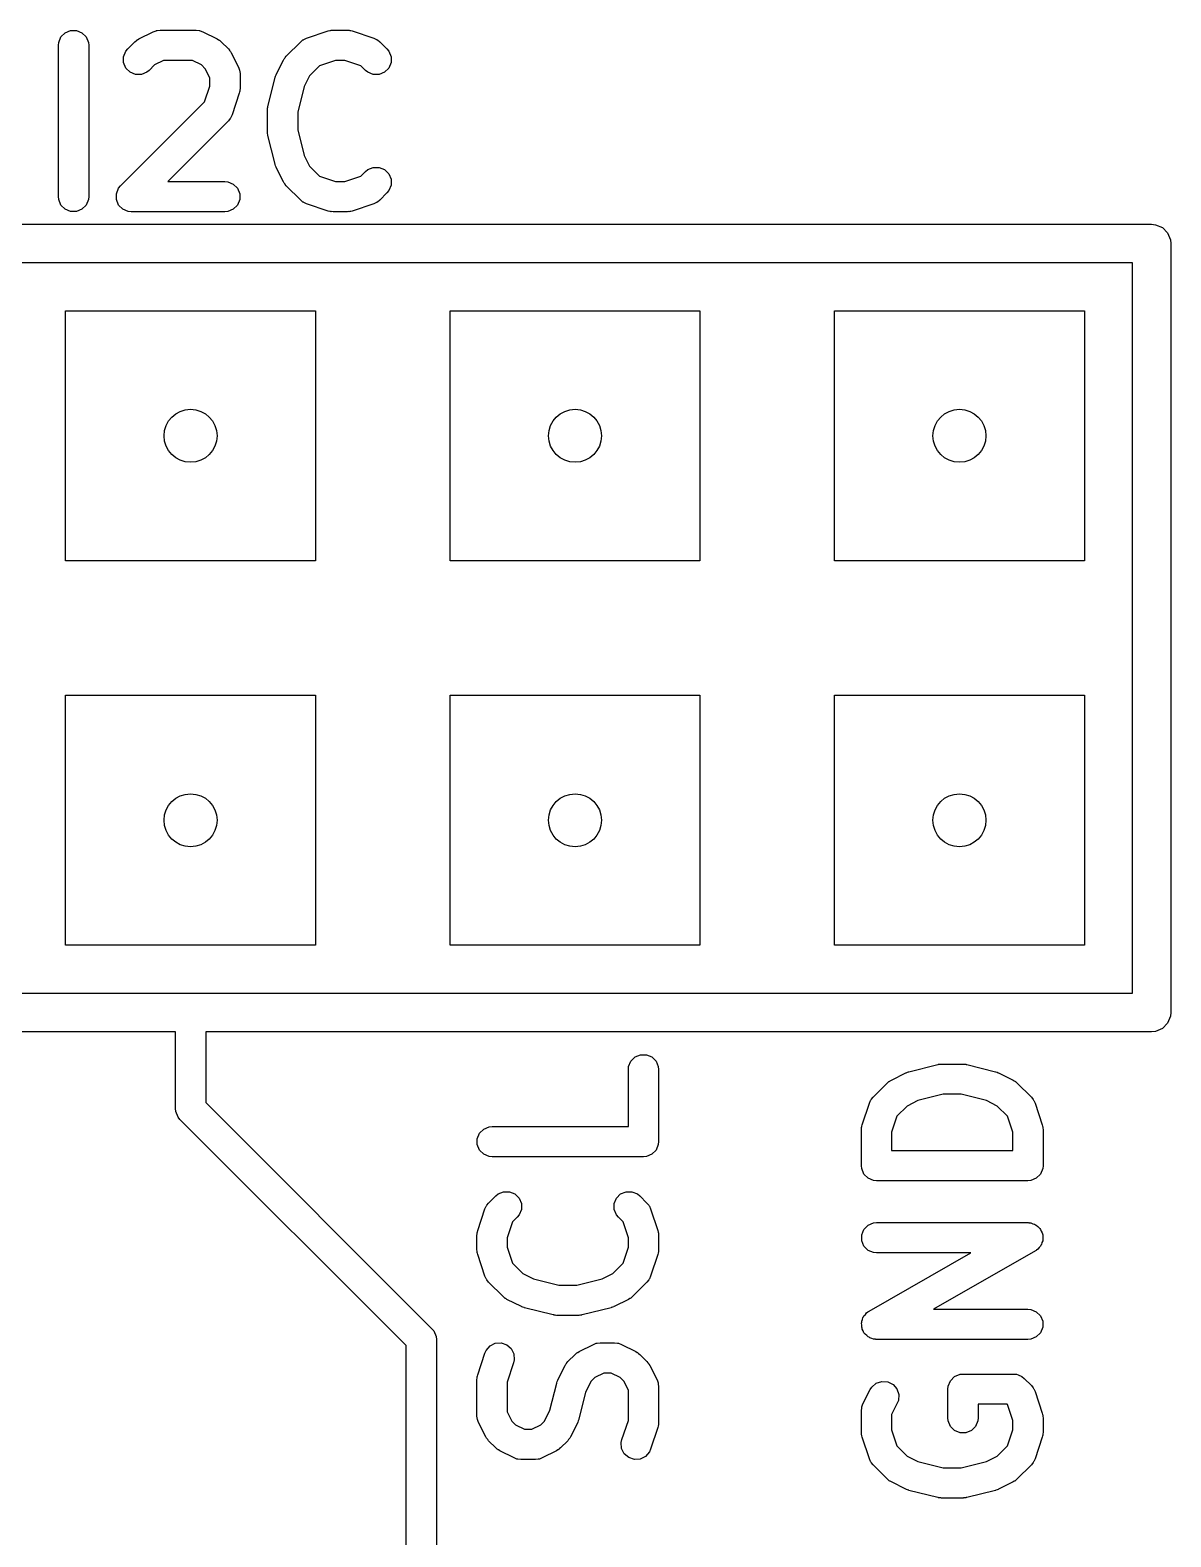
# Model space of a CAD drawing. Extents: x -4.27 to -3.21, y 5.41 to 6.94.
# Drawn here: x -3.8167 to -3.52, y 6.5436 to 6.9355 of the extents above; entities that cross this region are included whole.
import ezdxf

# ---------------------------------------------------------------- set-up
doc = ezdxf.new("R2010")
doc.units = 0
doc.header["$MEASUREMENT"] = 0
doc.layers.add('BLACK', color=7, linetype='CONTINUOUS')

msp = doc.modelspace()

# ---------------------------------------------------------------- linework, layer by layer
at = {"layer": 'BLACK', "linetype": 'CONTINUOUS'}
for p, q in [((-3.80938, 6.93157), (-3.80931, 6.93233)), ((-3.80931, 6.93233), (-3.80872, 6.93375)), ((-3.80872, 6.93375), (-3.80763, 6.93484)), ((-3.80763, 6.93484), (-3.80621, 6.93543)), ((-3.80621, 6.93543), (-3.80468, 6.93543)), ((-3.80468, 6.93543), (-3.80326, 6.93484)), ((-3.80326, 6.93484), (-3.80217, 6.93375)), ((-3.80217, 6.93375), (-3.80158, 6.93233)), ((-3.80158, 6.93233), (-3.80151, 6.93157)), ((-3.79136, 6.9306), (-3.78948, 6.93248)), ((-3.78948, 6.93248), (-3.78918, 6.93272)), ((-3.78918, 6.93272), (-3.78911, 6.9328)), ((-3.78911, 6.9328), (-3.78899, 6.93288)), ((-3.78899, 6.93288), (-3.78889, 6.93296)), ((-3.78889, 6.93296), (-3.78879, 6.933)), ((-3.78879, 6.933), (-3.78846, 6.93321)), ((-3.78846, 6.93321), (-3.78471, 6.93509)), ((-3.78471, 6.93509), (-3.78399, 6.93536)), ((-3.78399, 6.93536), (-3.78385, 6.93537)), ((-3.78385, 6.93537), (-3.78372, 6.93543)), ((-3.78372, 6.93543), (-3.78295, 6.9355)), ((-3.78295, 6.9355), (-3.77357, 6.9355)), ((-3.77357, 6.9355), (-3.77281, 6.93543)), ((-3.77281, 6.93543), (-3.77268, 6.93537)), ((-3.77268, 6.93537), (-3.77254, 6.93536)), ((-3.77254, 6.93536), (-3.77181, 6.93509)), ((-3.77181, 6.93509), (-3.76806, 6.93321)), ((-3.76806, 6.93321), (-3.76773, 6.933)), ((-3.76773, 6.933), (-3.76764, 6.93296)), ((-3.76764, 6.93296), (-3.76753, 6.93288)), ((-3.76753, 6.93288), (-3.76741, 6.9328)), ((-3.76741, 6.9328), (-3.76734, 6.93272)), ((-3.76734, 6.93272), (-3.76704, 6.93248)), ((-3.76704, 6.93248), (-3.76517, 6.9306)), ((-3.75011, 6.92873), (-3.74636, 6.93248)), ((-3.74636, 6.93248), (-3.74577, 6.93296)), ((-3.74577, 6.93296), (-3.74564, 6.93302)), ((-3.74564, 6.93302), (-3.74553, 6.93311)), ((-3.74553, 6.93311), (-3.74482, 6.93343)), ((-3.74482, 6.93343), (-3.7392, 6.9353)), ((-3.7392, 6.9353), (-3.73882, 6.93539)), ((-3.73882, 6.93539), (-3.73872, 6.93543)), ((-3.73872, 6.93543), (-3.73858, 6.93544)), ((-3.73858, 6.93544), (-3.73845, 6.93547)), ((-3.73845, 6.93547), (-3.73834, 6.93546)), ((-3.73834, 6.93546), (-3.73795, 6.9355)), ((-3.73795, 6.9355), (-3.7342, 6.9355)), ((-3.7342, 6.9355), (-3.73382, 6.93546)), ((-3.73382, 6.93546), (-3.73371, 6.93547)), ((-3.73371, 6.93547), (-3.73358, 6.93544)), ((-3.73358, 6.93544), (-3.73344, 6.93543)), ((-3.73344, 6.93543), (-3.73334, 6.93539)), ((-3.73334, 6.93539), (-3.73296, 6.9353)), ((-3.73296, 6.9353), (-3.72734, 6.93343)), ((-3.72734, 6.93343), (-3.72663, 6.93311)), ((-3.72663, 6.93311), (-3.72652, 6.93302)), ((-3.72652, 6.93302), (-3.72639, 6.93296)), ((-3.72639, 6.93296), (-3.7258, 6.93248)), ((-3.7258, 6.93248), (-3.72392, 6.9306)), ((-3.80938, 6.8922), (-3.80938, 6.93157)), ((-3.80151, 6.93157), (-3.80151, 6.8922)), ((-3.79243, 6.92858), (-3.79185, 6.93)), ((-3.79243, 6.92705), (-3.79243, 6.92858)), ((-3.79185, 6.93), (-3.79136, 6.9306)), ((-3.76517, 6.9306), (-3.76492, 6.9303)), ((-3.76492, 6.9303), (-3.76484, 6.93023)), ((-3.76484, 6.93023), (-3.76477, 6.93011)), ((-3.76477, 6.93011), (-3.76468, 6.93)), ((-3.76468, 6.93), (-3.76464, 6.92991)), ((-3.76464, 6.92991), (-3.76443, 6.92958)), ((-3.76443, 6.92958), (-3.76255, 6.92583)), ((-3.75051, 6.92824), (-3.75044, 6.92836)), ((-3.75044, 6.92836), (-3.75036, 6.92842)), ((-3.75036, 6.92842), (-3.75011, 6.92873)), ((-3.72392, 6.9306), (-3.72343, 6.93)), ((-3.72343, 6.93), (-3.72284, 6.92858)), ((-3.72284, 6.92858), (-3.72284, 6.92705)), ((-3.79185, 6.92563), (-3.79243, 6.92705)), ((-3.79076, 6.92454), (-3.79185, 6.92563)), ((-3.78934, 6.92396), (-3.79076, 6.92454)), ((-3.78639, 6.92454), (-3.78781, 6.92396)), ((-3.78579, 6.92503), (-3.78639, 6.92454)), ((-3.78437, 6.92646), (-3.78579, 6.92503)), ((-3.78202, 6.92763), (-3.78437, 6.92646)), ((-3.7745, 6.92763), (-3.78202, 6.92763)), ((-3.77216, 6.92646), (-3.7745, 6.92763)), ((-3.77119, 6.92548), (-3.77216, 6.92646)), ((-3.77001, 6.92314), (-3.77119, 6.92548)), ((-3.76255, 6.92583), (-3.76228, 6.92511)), ((-3.76228, 6.92511), (-3.76227, 6.92497)), ((-3.76227, 6.92497), (-3.76221, 6.92484)), ((-3.76221, 6.92484), (-3.76214, 6.92407)), ((-3.75272, 6.92395), (-3.75085, 6.9277)), ((-3.75085, 6.9277), (-3.75064, 6.92803)), ((-3.75064, 6.92803), (-3.7506, 6.92813)), ((-3.7506, 6.92813), (-3.75051, 6.92824)), ((-3.74145, 6.92625), (-3.74409, 6.92361)), ((-3.73732, 6.92763), (-3.74145, 6.92625)), ((-3.73484, 6.92763), (-3.73732, 6.92763)), ((-3.73071, 6.92625), (-3.73484, 6.92763)), ((-3.72949, 6.92503), (-3.73071, 6.92625)), ((-3.72889, 6.92454), (-3.72949, 6.92503)), ((-3.72747, 6.92396), (-3.72889, 6.92454)), ((-3.72452, 6.92454), (-3.72594, 6.92396)), ((-3.72343, 6.92563), (-3.72452, 6.92454)), ((-3.72284, 6.92705), (-3.72343, 6.92563)), ((-3.78781, 6.92396), (-3.78934, 6.92396)), ((-3.77139, 6.91682), (-3.77001, 6.92096)), ((-3.77001, 6.92096), (-3.77001, 6.92314)), ((-3.76214, 6.92407), (-3.76214, 6.92032)), ((-3.7549, 6.91565), (-3.75302, 6.92315)), ((-3.75302, 6.92315), (-3.753, 6.9232)), ((-3.753, 6.92323), (-3.75288, 6.92355)), ((-3.753, 6.9232), (-3.753, 6.92323)), ((-3.75288, 6.92355), (-3.75276, 6.92387)), ((-3.75276, 6.92387), (-3.75275, 6.9239)), ((-3.75275, 6.9239), (-3.75272, 6.92395)), ((-3.74549, 6.92082), (-3.74714, 6.91421)), ((-3.74409, 6.92361), (-3.74549, 6.92082)), ((-3.72594, 6.92396), (-3.72747, 6.92396)), ((-3.79323, 6.89498), (-3.77139, 6.91682)), ((-3.76234, 6.91907), (-3.76422, 6.91345)), ((-3.76225, 6.91945), (-3.76234, 6.91907)), ((-3.76221, 6.91955), (-3.76225, 6.91945)), ((-3.7622, 6.91969), (-3.76221, 6.91955)), ((-3.76217, 6.91983), (-3.7622, 6.91969)), ((-3.76214, 6.92032), (-3.76218, 6.91993)), ((-3.76218, 6.91993), (-3.76217, 6.91983)), ((-3.76462, 6.91264), (-3.76468, 6.91251)), ((-3.76453, 6.91274), (-3.76462, 6.91264)), ((-3.76422, 6.91345), (-3.76453, 6.91274)), ((-3.75501, 6.91488), (-3.75497, 6.91517)), ((-3.755, 6.91483), (-3.75501, 6.91488)), ((-3.75501, 6.91469), (-3.755, 6.91483)), ((-3.75501, 6.90907), (-3.75501, 6.91469)), ((-3.75497, 6.91517), (-3.75494, 6.91546)), ((-3.75494, 6.91546), (-3.75492, 6.91552)), ((-3.75492, 6.91552), (-3.7549, 6.91565)), ((-3.74714, 6.91421), (-3.74714, 6.90955)), ((-3.76517, 6.91191), (-3.78094, 6.89613)), ((-3.76468, 6.91251), (-3.76517, 6.91191)), ((-3.755, 6.90893), (-3.75501, 6.90907)), ((-3.75501, 6.90888), (-3.755, 6.90893)), ((-3.75497, 6.90859), (-3.75501, 6.90888)), ((-3.74714, 6.90955), (-3.74549, 6.90294)), ((-3.75494, 6.9083), (-3.75497, 6.90859)), ((-3.75492, 6.90825), (-3.75494, 6.9083)), ((-3.7549, 6.90811), (-3.75492, 6.90825)), ((-3.75302, 6.90062), (-3.7549, 6.90811)), ((-3.74549, 6.90294), (-3.74409, 6.90015)), ((-3.753, 6.90056), (-3.75302, 6.90062)), ((-3.753, 6.90053), (-3.753, 6.90056)), ((-3.75288, 6.90021), (-3.753, 6.90053)), ((-3.75276, 6.89989), (-3.75288, 6.90021)), ((-3.75275, 6.89987), (-3.75276, 6.89989)), ((-3.75272, 6.89981), (-3.75275, 6.89987)), ((-3.75085, 6.89606), (-3.75272, 6.89981)), ((-3.74409, 6.90015), (-3.74145, 6.89751)), ((-3.74145, 6.89751), (-3.73732, 6.89613)), ((-3.73484, 6.89613), (-3.73071, 6.89751)), ((-3.73071, 6.89751), (-3.72949, 6.89873)), ((-3.72949, 6.89873), (-3.72889, 6.89922)), ((-3.72889, 6.89922), (-3.72747, 6.89981)), ((-3.72747, 6.89981), (-3.72594, 6.89981)), ((-3.72594, 6.89981), (-3.72452, 6.89922)), ((-3.72452, 6.89922), (-3.72343, 6.89813)), ((-3.72343, 6.89813), (-3.72284, 6.89671)), ((-3.79431, 6.89296), (-3.79372, 6.89438)), ((-3.79372, 6.89438), (-3.79323, 6.89498)), ((-3.78094, 6.89613), (-3.76608, 6.89613)), ((-3.76608, 6.89613), (-3.76531, 6.89606)), ((-3.76531, 6.89606), (-3.76389, 6.89547)), ((-3.76389, 6.89547), (-3.7628, 6.89438)), ((-3.7628, 6.89438), (-3.76221, 6.89296)), ((-3.75064, 6.89573), (-3.75085, 6.89606)), ((-3.7506, 6.89563), (-3.75064, 6.89573)), ((-3.75051, 6.89552), (-3.7506, 6.89563)), ((-3.75044, 6.89541), (-3.75051, 6.89552)), ((-3.75036, 6.89534), (-3.75044, 6.89541)), ((-3.75011, 6.89504), (-3.75036, 6.89534)), ((-3.74636, 6.89129), (-3.75011, 6.89504)), ((-3.73732, 6.89613), (-3.73484, 6.89613)), ((-3.72392, 6.89316), (-3.7258, 6.89129)), ((-3.72343, 6.89376), (-3.72392, 6.89316)), ((-3.72284, 6.89518), (-3.72343, 6.89376)), ((-3.72284, 6.89671), (-3.72284, 6.89518)), ((-3.80931, 6.89143), (-3.80938, 6.8922)), ((-3.80872, 6.89001), (-3.80931, 6.89143)), ((-3.80763, 6.88892), (-3.80872, 6.89001)), ((-3.80217, 6.89001), (-3.80326, 6.88892)), ((-3.80158, 6.89143), (-3.80217, 6.89001)), ((-3.80151, 6.8922), (-3.80158, 6.89143)), ((-3.79431, 6.89143), (-3.79431, 6.89296)), ((-3.79372, 6.89001), (-3.79431, 6.89143)), ((-3.79264, 6.88892), (-3.79372, 6.89001)), ((-3.7628, 6.89001), (-3.76389, 6.88892)), ((-3.76221, 6.89143), (-3.7628, 6.89001)), ((-3.76221, 6.89296), (-3.76221, 6.89143)), ((-3.74577, 6.8908), (-3.74636, 6.89129)), ((-3.74564, 6.89074), (-3.74577, 6.8908)), ((-3.74553, 6.89065), (-3.74564, 6.89074)), ((-3.74482, 6.89034), (-3.74553, 6.89065)), ((-3.7392, 6.88846), (-3.74482, 6.89034)), ((-3.72734, 6.89034), (-3.73296, 6.88846)), ((-3.72663, 6.89065), (-3.72734, 6.89034)), ((-3.72652, 6.89074), (-3.72663, 6.89065)), ((-3.72639, 6.8908), (-3.72652, 6.89074)), ((-3.7258, 6.89129), (-3.72639, 6.8908)), ((-3.80621, 6.88833), (-3.80763, 6.88892)), ((-3.80468, 6.88833), (-3.80621, 6.88833)), ((-3.80326, 6.88892), (-3.80468, 6.88833)), ((-3.79122, 6.88833), (-3.79264, 6.88892)), ((-3.79045, 6.88826), (-3.79122, 6.88833)), ((-3.76608, 6.88826), (-3.79045, 6.88826)), ((-3.76531, 6.88833), (-3.76608, 6.88826)), ((-3.76389, 6.88892), (-3.76531, 6.88833)), ((-3.73882, 6.88837), (-3.7392, 6.88846)), ((-3.73872, 6.88833), (-3.73882, 6.88837)), ((-3.73858, 6.88832), (-3.73872, 6.88833)), ((-3.73845, 6.88829), (-3.73858, 6.88832)), ((-3.73834, 6.8883), (-3.73845, 6.88829)), ((-3.73795, 6.88826), (-3.73834, 6.8883)), ((-3.7342, 6.88826), (-3.73795, 6.88826)), ((-3.73382, 6.8883), (-3.7342, 6.88826)), ((-3.73371, 6.88829), (-3.73382, 6.8883)), ((-3.73358, 6.88832), (-3.73371, 6.88829)), ((-3.73344, 6.88833), (-3.73358, 6.88832)), ((-3.73334, 6.88837), (-3.73344, 6.88833)), ((-3.73296, 6.88846), (-3.73334, 6.88837)), ((-3.825, 6.885), (-3.525, 6.885)), ((-3.525, 6.885), (-3.52402, 6.8849)), ((-3.52402, 6.8849), (-3.52222, 6.88416)), ((-3.52222, 6.88416), (-3.52084, 6.88278)), ((-3.52084, 6.88278), (-3.5201, 6.88098)), ((-3.5201, 6.88098), (-3.52, 6.88)), ((-3.52, 6.88), (-3.52, 6.78)), ((-3.53, 6.875), (-3.825, 6.875)), ((-3.53, 6.78), (-3.53, 6.875)), ((-3.8075, 6.7975), (-3.8075, 6.8625)), ((-3.8075, 6.8625), (-3.7425, 6.8625)), ((-3.7425, 6.8625), (-3.7425, 6.7975)), ((-3.7075, 6.7975), (-3.7075, 6.8625)), ((-3.7075, 6.8625), (-3.6425, 6.8625)), ((-3.6425, 6.8625), (-3.6425, 6.7975)), ((-3.6075, 6.7975), (-3.6075, 6.8625)), ((-3.6075, 6.8625), (-3.5425, 6.8625)), ((-3.5425, 6.8625), (-3.5425, 6.7975)), ((-3.7425, 6.7975), (-3.8075, 6.7975)), ((-3.6425, 6.7975), (-3.7075, 6.7975)), ((-3.5425, 6.7975), (-3.6075, 6.7975)), ((-3.53, 6.685), (-3.53, 6.78)), ((-3.52, 6.78), (-3.52, 6.68)), ((-3.8075, 6.6975), (-3.8075, 6.7625)), ((-3.8075, 6.7625), (-3.7425, 6.7625)), ((-3.7425, 6.7625), (-3.7425, 6.6975)), ((-3.7075, 6.6975), (-3.7075, 6.7625)), ((-3.7075, 6.7625), (-3.6425, 6.7625)), ((-3.6425, 6.7625), (-3.6425, 6.6975)), ((-3.6075, 6.6975), (-3.6075, 6.7625)), ((-3.6075, 6.7625), (-3.5425, 6.7625)), ((-3.5425, 6.7625), (-3.5425, 6.6975)), ((-3.7425, 6.6975), (-3.8075, 6.6975)), ((-3.6425, 6.6975), (-3.7075, 6.6975)), ((-3.5425, 6.6975), (-3.6075, 6.6975)), ((-3.875, 6.685), (-3.775, 6.685)), ((-3.775, 6.685), (-3.675, 6.685)), ((-3.675, 6.685), (-3.625, 6.685)), ((-3.625, 6.685), (-3.53, 6.685)), ((-3.5201, 6.67902), (-3.52084, 6.67722)), ((-3.52, 6.68), (-3.5201, 6.67902)), ((-3.77894, 6.675), (-3.875, 6.675)), ((-3.77894, 6.655), (-3.77894, 6.675)), ((-3.675, 6.675), (-3.77106, 6.675)), ((-3.77106, 6.675), (-3.77106, 6.65663)), ((-3.625, 6.675), (-3.675, 6.675)), ((-3.525, 6.675), (-3.625, 6.675)), ((-3.52402, 6.6751), (-3.525, 6.675)), ((-3.52222, 6.67584), (-3.52402, 6.6751)), ((-3.52084, 6.67722), (-3.52222, 6.67584)), ((-3.66113, 6.66517), (-3.66106, 6.66594)), ((-3.66106, 6.66594), (-3.66047, 6.66735)), ((-3.66047, 6.66735), (-3.65938, 6.66844)), ((-3.65938, 6.66844), (-3.65796, 6.66903)), ((-3.65796, 6.66903), (-3.65643, 6.66903)), ((-3.65643, 6.66903), (-3.65501, 6.66844)), ((-3.65501, 6.66844), (-3.65392, 6.66735)), ((-3.65392, 6.66735), (-3.65333, 6.66594)), ((-3.65333, 6.66594), (-3.65326, 6.66517)), ((-3.58815, 6.66461), (-3.58065, 6.66649)), ((-3.58065, 6.66649), (-3.58052, 6.66651)), ((-3.58052, 6.66651), (-3.58046, 6.66653)), ((-3.58046, 6.66653), (-3.58017, 6.66656)), ((-3.58017, 6.66656), (-3.57988, 6.6666)), ((-3.57988, 6.6666), (-3.57983, 6.66659)), ((-3.57983, 6.66659), (-3.57969, 6.6666)), ((-3.57969, 6.6666), (-3.57407, 6.6666)), ((-3.57407, 6.6666), (-3.57394, 6.66659)), ((-3.57394, 6.66659), (-3.57388, 6.6666)), ((-3.57388, 6.6666), (-3.57359, 6.66656)), ((-3.57359, 6.66656), (-3.5733, 6.66653)), ((-3.5733, 6.66653), (-3.57325, 6.66651)), ((-3.57325, 6.66651), (-3.57311, 6.66649)), ((-3.57311, 6.66649), (-3.56562, 6.66461)), ((-3.66113, 6.65036), (-3.66113, 6.66517)), ((-3.65326, 6.66517), (-3.65326, 6.64642)), ((-3.59373, 6.6617), (-3.59342, 6.66195)), ((-3.59342, 6.66195), (-3.59336, 6.66203)), ((-3.59336, 6.66203), (-3.59324, 6.6621)), ((-3.59324, 6.6621), (-3.59313, 6.66219)), ((-3.59313, 6.66219), (-3.59303, 6.66223)), ((-3.59303, 6.66223), (-3.5927, 6.66244)), ((-3.5927, 6.66244), (-3.58895, 6.66431)), ((-3.58895, 6.66431), (-3.5889, 6.66433)), ((-3.5889, 6.66433), (-3.58887, 6.66435)), ((-3.58887, 6.66435), (-3.58855, 6.66447)), ((-3.58855, 6.66447), (-3.58823, 6.66459)), ((-3.58823, 6.66459), (-3.5882, 6.66459)), ((-3.5882, 6.66459), (-3.58815, 6.66461)), ((-3.56562, 6.66461), (-3.56556, 6.66459)), ((-3.56556, 6.66459), (-3.56553, 6.66459)), ((-3.56553, 6.66459), (-3.56521, 6.66447)), ((-3.56521, 6.66447), (-3.56489, 6.66435)), ((-3.56489, 6.66435), (-3.56487, 6.66433)), ((-3.56487, 6.66433), (-3.56481, 6.66431)), ((-3.56481, 6.66431), (-3.56106, 6.66244)), ((-3.56106, 6.66244), (-3.56073, 6.66223)), ((-3.56073, 6.66223), (-3.56063, 6.66219)), ((-3.56063, 6.66219), (-3.56052, 6.6621)), ((-3.56052, 6.6621), (-3.56041, 6.66203)), ((-3.56041, 6.66203), (-3.56034, 6.66195)), ((-3.56034, 6.66195), (-3.56004, 6.6617)), ((-3.59796, 6.65735), (-3.59748, 6.65795)), ((-3.59748, 6.65795), (-3.59373, 6.6617)), ((-3.57921, 6.65873), (-3.58582, 6.65708)), ((-3.57455, 6.65873), (-3.57921, 6.65873)), ((-3.56794, 6.65708), (-3.57455, 6.65873)), ((-3.56004, 6.6617), (-3.55629, 6.65795)), ((-3.55629, 6.65795), (-3.5558, 6.65735)), ((-3.77886, 6.65423), (-3.77894, 6.655)), ((-3.77827, 6.65281), (-3.77886, 6.65423)), ((-3.77106, 6.65663), (-3.71222, 6.59778)), ((-3.6003, 6.65079), (-3.59843, 6.65641)), ((-3.59843, 6.65641), (-3.59811, 6.65712)), ((-3.59811, 6.65712), (-3.59802, 6.65722)), ((-3.59802, 6.65722), (-3.59796, 6.65735)), ((-3.58861, 6.65568), (-3.59125, 6.65304)), ((-3.58582, 6.65708), (-3.58861, 6.65568)), ((-3.56515, 6.65568), (-3.56794, 6.65708)), ((-3.56251, 6.65304), (-3.56515, 6.65568)), ((-3.5558, 6.65735), (-3.55574, 6.65722)), ((-3.55574, 6.65722), (-3.55565, 6.65712)), ((-3.55565, 6.65712), (-3.55534, 6.65641)), ((-3.55534, 6.65641), (-3.55346, 6.65079)), ((-3.77778, 6.65222), (-3.77827, 6.65281)), ((-3.71894, 6.59337), (-3.77778, 6.65222)), ((-3.69875, 6.64969), (-3.69733, 6.65028)), ((-3.69733, 6.65028), (-3.69657, 6.65036)), ((-3.69657, 6.65036), (-3.66113, 6.65036)), ((-3.60047, 6.65004), (-3.60044, 6.65017)), ((-3.60046, 6.64993), (-3.60047, 6.65004)), ((-3.60044, 6.65017), (-3.60043, 6.65031)), ((-3.60043, 6.65031), (-3.60039, 6.65041)), ((-3.60039, 6.65041), (-3.6003, 6.65079)), ((-3.59125, 6.65304), (-3.59263, 6.6489)), ((-3.56113, 6.6489), (-3.56251, 6.65304)), ((-3.55346, 6.65079), (-3.55337, 6.65041)), ((-3.55337, 6.65041), (-3.55333, 6.65031)), ((-3.55333, 6.65031), (-3.55332, 6.65017)), ((-3.55332, 6.65017), (-3.55329, 6.65004)), ((-3.55329, 6.65004), (-3.5533, 6.64993)), ((-3.70043, 6.64719), (-3.69984, 6.64861)), ((-3.70043, 6.64565), (-3.70043, 6.64719)), ((-3.69984, 6.64861), (-3.69875, 6.64969)), ((-3.65326, 6.64642), (-3.65333, 6.64565)), ((-3.6005, 6.64954), (-3.60046, 6.64993)), ((-3.6005, 6.64017), (-3.6005, 6.64954)), ((-3.59263, 6.6489), (-3.59263, 6.64411)), ((-3.56113, 6.64411), (-3.56113, 6.6489)), ((-3.5533, 6.64993), (-3.55326, 6.64954)), ((-3.55326, 6.64954), (-3.55326, 6.64017)), ((-3.69984, 6.64423), (-3.70043, 6.64565)), ((-3.69875, 6.64315), (-3.69984, 6.64423)), ((-3.69733, 6.64256), (-3.69875, 6.64315)), ((-3.69657, 6.64248), (-3.69733, 6.64256)), ((-3.6572, 6.64248), (-3.69657, 6.64248)), ((-3.65643, 6.64256), (-3.6572, 6.64248)), ((-3.65501, 6.64315), (-3.65643, 6.64256)), ((-3.65392, 6.64423), (-3.65501, 6.64315)), ((-3.65333, 6.64565), (-3.65392, 6.64423)), ((-3.59263, 6.64411), (-3.56113, 6.64411)), ((-3.60043, 6.6394), (-3.6005, 6.64017)), ((-3.59984, 6.63798), (-3.60043, 6.6394)), ((-3.55333, 6.6394), (-3.55392, 6.63798)), ((-3.55326, 6.64017), (-3.55333, 6.6394)), ((-3.59875, 6.6369), (-3.59984, 6.63798)), ((-3.59733, 6.63631), (-3.59875, 6.6369)), ((-3.59657, 6.63623), (-3.59733, 6.63631)), ((-3.5572, 6.63623), (-3.59657, 6.63623)), ((-3.55643, 6.63631), (-3.5572, 6.63623)), ((-3.55501, 6.6369), (-3.55643, 6.63631)), ((-3.55392, 6.63798), (-3.55501, 6.6369)), ((-3.69796, 6.62986), (-3.69748, 6.63046)), ((-3.69748, 6.63046), (-3.6956, 6.63233)), ((-3.6956, 6.63233), (-3.695, 6.63282)), ((-3.695, 6.63282), (-3.69358, 6.63341)), ((-3.69358, 6.63341), (-3.69205, 6.63341)), ((-3.69205, 6.63341), (-3.69063, 6.63282)), ((-3.69063, 6.63282), (-3.68954, 6.63173)), ((-3.68954, 6.63173), (-3.68896, 6.63031)), ((-3.66481, 6.63031), (-3.66422, 6.63173)), ((-3.66422, 6.63173), (-3.66313, 6.63282)), ((-3.66313, 6.63282), (-3.66171, 6.63341)), ((-3.66171, 6.63341), (-3.66018, 6.63341)), ((-3.66018, 6.63341), (-3.65876, 6.63282)), ((-3.65876, 6.63282), (-3.65816, 6.63233)), ((-3.65816, 6.63233), (-3.65629, 6.63046)), ((-3.65629, 6.63046), (-3.6558, 6.62986)), ((-3.7003, 6.62329), (-3.69843, 6.62892)), ((-3.69843, 6.62892), (-3.69811, 6.62962)), ((-3.69811, 6.62962), (-3.69802, 6.62973)), ((-3.69802, 6.62973), (-3.69796, 6.62986)), ((-3.69003, 6.62676), (-3.69125, 6.62555)), ((-3.68954, 6.62736), (-3.69003, 6.62676)), ((-3.68896, 6.62878), (-3.68954, 6.62736)), ((-3.68896, 6.63031), (-3.68896, 6.62878)), ((-3.66481, 6.62878), (-3.66481, 6.63031)), ((-3.66422, 6.62736), (-3.66481, 6.62878)), ((-3.66373, 6.62676), (-3.66422, 6.62736)), ((-3.66251, 6.62555), (-3.66373, 6.62676)), ((-3.6558, 6.62986), (-3.65574, 6.62973)), ((-3.65574, 6.62973), (-3.65565, 6.62962)), ((-3.65565, 6.62962), (-3.65534, 6.62892)), ((-3.65534, 6.62892), (-3.65346, 6.62329)), ((-3.70047, 6.62254), (-3.70044, 6.62268)), ((-3.70044, 6.62268), (-3.70043, 6.62282)), ((-3.70043, 6.62282), (-3.70039, 6.62291)), ((-3.70039, 6.62291), (-3.7003, 6.62329)), ((-3.69125, 6.62555), (-3.69263, 6.62141)), ((-3.66113, 6.62141), (-3.66251, 6.62555)), ((-3.65346, 6.62329), (-3.65337, 6.62291)), ((-3.65337, 6.62291), (-3.65333, 6.62282)), ((-3.65333, 6.62282), (-3.65332, 6.62268)), ((-3.65332, 6.62268), (-3.65329, 6.62254)), ((-3.60043, 6.62219), (-3.59984, 6.62361)), ((-3.59984, 6.62361), (-3.59875, 6.62469)), ((-3.59875, 6.62469), (-3.59733, 6.62528)), ((-3.59733, 6.62528), (-3.59657, 6.62536)), ((-3.59657, 6.62536), (-3.5572, 6.62536)), ((-3.5572, 6.62536), (-3.557, 6.62534)), ((-3.557, 6.62534), (-3.55692, 6.62535)), ((-3.55692, 6.62535), (-3.55682, 6.62532)), ((-3.55682, 6.62532), (-3.55643, 6.62528)), ((-3.55643, 6.62528), (-3.55594, 6.62508)), ((-3.55594, 6.62508), (-3.55544, 6.62494)), ((-3.55544, 6.62494), (-3.55524, 6.62479)), ((-3.55524, 6.62479), (-3.55501, 6.62469)), ((-3.55501, 6.62469), (-3.55464, 6.62432)), ((-3.55464, 6.62432), (-3.55422, 6.624)), ((-3.55422, 6.624), (-3.5541, 6.62379)), ((-3.5541, 6.62379), (-3.55392, 6.62361)), ((-3.55392, 6.62361), (-3.55372, 6.62312)), ((-3.55372, 6.62312), (-3.55346, 6.62267)), ((-3.55346, 6.62267), (-3.55343, 6.62242)), ((-3.7005, 6.62205), (-3.70046, 6.62244)), ((-3.7005, 6.6183), (-3.7005, 6.62205)), ((-3.70046, 6.62244), (-3.70047, 6.62254)), ((-3.69263, 6.62141), (-3.69263, 6.61894)), ((-3.69263, 6.61894), (-3.69125, 6.6148)), ((-3.66251, 6.6148), (-3.66113, 6.61894)), ((-3.66113, 6.61894), (-3.66113, 6.62141)), ((-3.65329, 6.62254), (-3.6533, 6.62244)), ((-3.6533, 6.62244), (-3.65326, 6.62205)), ((-3.65326, 6.62205), (-3.65326, 6.6183)), ((-3.60043, 6.62065), (-3.60043, 6.62219)), ((-3.59984, 6.61923), (-3.60043, 6.62065)), ((-3.59875, 6.61815), (-3.59984, 6.61923)), ((-3.55429, 6.61886), (-3.55461, 6.61845)), ((-3.55392, 6.61923), (-3.55429, 6.61886)), ((-3.55383, 6.61947), (-3.55392, 6.61923)), ((-3.55367, 6.61966), (-3.55383, 6.61947)), ((-3.55354, 6.62017), (-3.55367, 6.61966)), ((-3.55333, 6.62065), (-3.55354, 6.62017)), ((-3.55343, 6.62242), (-3.55333, 6.62219)), ((-3.55333, 6.62219), (-3.55333, 6.62167)), ((-3.55333, 6.62167), (-3.55327, 6.62115)), ((-3.55327, 6.62115), (-3.55333, 6.6209)), ((-3.55333, 6.6209), (-3.55333, 6.62065)), ((-3.70046, 6.61791), (-3.7005, 6.6183)), ((-3.70047, 6.61781), (-3.70046, 6.61791)), ((-3.70044, 6.61767), (-3.70047, 6.61781)), ((-3.70043, 6.61753), (-3.70044, 6.61767)), ((-3.70039, 6.61743), (-3.70043, 6.61753)), ((-3.7003, 6.61705), (-3.70039, 6.61743)), ((-3.69843, 6.61143), (-3.7003, 6.61705)), ((-3.69125, 6.6148), (-3.68861, 6.61216)), ((-3.66515, 6.61216), (-3.66251, 6.6148)), ((-3.65346, 6.61705), (-3.65534, 6.61143)), ((-3.65337, 6.61743), (-3.65346, 6.61705)), ((-3.65333, 6.61753), (-3.65337, 6.61743)), ((-3.65332, 6.61767), (-3.65333, 6.61753)), ((-3.65329, 6.61781), (-3.65332, 6.61767)), ((-3.65326, 6.6183), (-3.6533, 6.61791)), ((-3.6533, 6.61791), (-3.65329, 6.61781)), ((-3.59733, 6.61756), (-3.59875, 6.61815)), ((-3.59852, 6.60234), (-3.57202, 6.61748)), ((-3.59657, 6.61748), (-3.59733, 6.61756)), ((-3.57202, 6.61748), (-3.59657, 6.61748)), ((-3.55524, 6.618), (-3.58174, 6.60286)), ((-3.55508, 6.61812), (-3.55524, 6.618)), ((-3.55501, 6.61815), (-3.55508, 6.61812)), ((-3.55494, 6.61822), (-3.55501, 6.61815)), ((-3.55461, 6.61845), (-3.55494, 6.61822)), ((-3.69811, 6.61072), (-3.69843, 6.61143)), ((-3.68861, 6.61216), (-3.68582, 6.61076)), ((-3.66794, 6.61076), (-3.66515, 6.61216)), ((-3.65534, 6.61143), (-3.65565, 6.61072)), ((-3.69802, 6.61062), (-3.69811, 6.61072)), ((-3.69796, 6.61049), (-3.69802, 6.61062)), ((-3.69748, 6.60989), (-3.69796, 6.61049)), ((-3.69373, 6.60614), (-3.69748, 6.60989)), ((-3.68582, 6.61076), (-3.67921, 6.60911)), ((-3.67921, 6.60911), (-3.67455, 6.60911)), ((-3.67455, 6.60911), (-3.66794, 6.61076)), ((-3.65629, 6.60989), (-3.66004, 6.60614)), ((-3.6558, 6.61049), (-3.65629, 6.60989)), ((-3.65574, 6.61062), (-3.6558, 6.61049)), ((-3.65565, 6.61072), (-3.65574, 6.61062)), ((-3.69342, 6.60589), (-3.69373, 6.60614)), ((-3.69336, 6.60581), (-3.69342, 6.60589)), ((-3.69324, 6.60574), (-3.69336, 6.60581)), ((-3.69313, 6.60565), (-3.69324, 6.60574)), ((-3.69303, 6.60561), (-3.69313, 6.60565)), ((-3.6927, 6.6054), (-3.69303, 6.60561)), ((-3.68895, 6.60353), (-3.6927, 6.6054)), ((-3.6889, 6.60351), (-3.68895, 6.60353)), ((-3.68887, 6.60349), (-3.6889, 6.60351)), ((-3.68855, 6.60337), (-3.68887, 6.60349)), ((-3.68823, 6.60325), (-3.68855, 6.60337)), ((-3.6882, 6.60325), (-3.68823, 6.60325)), ((-3.68815, 6.60323), (-3.6882, 6.60325)), ((-3.68065, 6.60136), (-3.68815, 6.60323)), ((-3.66562, 6.60323), (-3.67311, 6.60136)), ((-3.66556, 6.60325), (-3.66562, 6.60323)), ((-3.66553, 6.60325), (-3.66556, 6.60325)), ((-3.66521, 6.60337), (-3.66553, 6.60325)), ((-3.66489, 6.60349), (-3.66521, 6.60337)), ((-3.66487, 6.60351), (-3.66489, 6.60349)), ((-3.66481, 6.60353), (-3.66487, 6.60351)), ((-3.66106, 6.6054), (-3.66481, 6.60353)), ((-3.66073, 6.60561), (-3.66106, 6.6054)), ((-3.66063, 6.60565), (-3.66073, 6.60561)), ((-3.66052, 6.60574), (-3.66063, 6.60565)), ((-3.66041, 6.60581), (-3.66052, 6.60574)), ((-3.66034, 6.60589), (-3.66041, 6.60581)), ((-3.66004, 6.60614), (-3.66034, 6.60589)), ((-3.68052, 6.60134), (-3.68065, 6.60136)), ((-3.68046, 6.60131), (-3.68052, 6.60134)), ((-3.68017, 6.60128), (-3.68046, 6.60131)), ((-3.67988, 6.60124), (-3.68017, 6.60128)), ((-3.67983, 6.60125), (-3.67988, 6.60124)), ((-3.67969, 6.60124), (-3.67983, 6.60125)), ((-3.67407, 6.60124), (-3.67969, 6.60124)), ((-3.67394, 6.60125), (-3.67407, 6.60124)), ((-3.67388, 6.60124), (-3.67394, 6.60125)), ((-3.67359, 6.60128), (-3.67388, 6.60124)), ((-3.6733, 6.60131), (-3.67359, 6.60128)), ((-3.67325, 6.60134), (-3.6733, 6.60131)), ((-3.67311, 6.60136), (-3.67325, 6.60134)), ((-3.60049, 6.5992), (-3.60043, 6.59944)), ((-3.60043, 6.59868), (-3.60049, 6.5992)), ((-3.60043, 6.59969), (-3.60023, 6.60018)), ((-3.60043, 6.59944), (-3.60043, 6.59969)), ((-3.60023, 6.60018), (-3.60009, 6.60068)), ((-3.60009, 6.60068), (-3.59994, 6.60088)), ((-3.59994, 6.60088), (-3.59984, 6.60111)), ((-3.59984, 6.60111), (-3.59947, 6.60148)), ((-3.59947, 6.60148), (-3.59915, 6.6019)), ((-3.59915, 6.6019), (-3.59883, 6.60212)), ((-3.59883, 6.60212), (-3.59875, 6.6022)), ((-3.59875, 6.6022), (-3.59868, 6.60223)), ((-3.59868, 6.60223), (-3.59852, 6.60234)), ((-3.58174, 6.60286), (-3.5572, 6.60286)), ((-3.5572, 6.60286), (-3.55643, 6.60279)), ((-3.55643, 6.60279), (-3.55501, 6.6022)), ((-3.55501, 6.6022), (-3.55392, 6.60111)), ((-3.55392, 6.60111), (-3.55333, 6.59969)), ((-3.55333, 6.59969), (-3.55333, 6.59816)), ((-3.71222, 6.59778), (-3.71173, 6.59719)), ((-3.71173, 6.59719), (-3.71173, 6.59719)), ((-3.71173, 6.59719), (-3.71114, 6.59577)), ((-3.71114, 6.59577), (-3.71106, 6.595)), ((-3.60043, 6.59816), (-3.60043, 6.59868)), ((-3.60033, 6.59792), (-3.60043, 6.59816)), ((-3.6003, 6.59768), (-3.60033, 6.59792)), ((-3.60004, 6.59722), (-3.6003, 6.59768)), ((-3.59984, 6.59674), (-3.60004, 6.59722)), ((-3.59966, 6.59656), (-3.59984, 6.59674)), ((-3.59954, 6.59634), (-3.59966, 6.59656)), ((-3.59912, 6.59602), (-3.59954, 6.59634)), ((-3.59875, 6.59565), (-3.59912, 6.59602)), ((-3.59852, 6.59555), (-3.59875, 6.59565)), ((-3.59832, 6.5954), (-3.59852, 6.59555)), ((-3.59782, 6.59526), (-3.59832, 6.5954)), ((-3.59733, 6.59506), (-3.59782, 6.59526)), ((-3.55501, 6.59565), (-3.55643, 6.59506)), ((-3.55392, 6.59674), (-3.55501, 6.59565)), ((-3.55333, 6.59816), (-3.55392, 6.59674)), ((-3.71894, 6.53), (-3.71894, 6.59337)), ((-3.71106, 6.595), (-3.71106, 6.53)), ((-3.7003, 6.5858), (-3.69843, 6.59142)), ((-3.69843, 6.59142), (-3.69811, 6.59213)), ((-3.69811, 6.59213), (-3.69711, 6.59329)), ((-3.69711, 6.59329), (-3.69573, 6.59397)), ((-3.69573, 6.59397), (-3.6942, 6.59408)), ((-3.6942, 6.59408), (-3.69274, 6.5936)), ((-3.69274, 6.5936), (-3.69158, 6.59259)), ((-3.69158, 6.59259), (-3.69089, 6.59122)), ((-3.67498, 6.59109), (-3.67468, 6.59133)), ((-3.67468, 6.59133), (-3.67461, 6.59141)), ((-3.67461, 6.59141), (-3.67449, 6.59149)), ((-3.67449, 6.59149), (-3.67438, 6.59158)), ((-3.67438, 6.59158), (-3.67429, 6.59161)), ((-3.67429, 6.59161), (-3.67395, 6.59182)), ((-3.67395, 6.59182), (-3.67021, 6.5937)), ((-3.67021, 6.5937), (-3.66948, 6.59397)), ((-3.66948, 6.59397), (-3.66934, 6.59398)), ((-3.66934, 6.59398), (-3.66921, 6.59404)), ((-3.66921, 6.59404), (-3.66844, 6.59411)), ((-3.66844, 6.59411), (-3.6647, 6.59411)), ((-3.6647, 6.59411), (-3.66393, 6.59404)), ((-3.66393, 6.59404), (-3.6638, 6.59398)), ((-3.6638, 6.59398), (-3.66366, 6.59397)), ((-3.66366, 6.59397), (-3.66293, 6.5937)), ((-3.66293, 6.5937), (-3.65918, 6.59182)), ((-3.65918, 6.59182), (-3.65885, 6.59161)), ((-3.65885, 6.59161), (-3.65876, 6.59158)), ((-3.65876, 6.59158), (-3.65865, 6.59149)), ((-3.65865, 6.59149), (-3.65853, 6.59141)), ((-3.65853, 6.59141), (-3.65846, 6.59133)), ((-3.65846, 6.59133), (-3.65816, 6.59109)), ((-3.59694, 6.59502), (-3.59733, 6.59506)), ((-3.59684, 6.595), (-3.59694, 6.59502)), ((-3.59676, 6.59501), (-3.59684, 6.595)), ((-3.59657, 6.59499), (-3.59676, 6.59501)), ((-3.5572, 6.59499), (-3.59657, 6.59499)), ((-3.55643, 6.59506), (-3.5572, 6.59499)), ((-3.69096, 6.58893), (-3.69263, 6.58391)), ((-3.69079, 6.58968), (-3.69096, 6.58893)), ((-3.69089, 6.59122), (-3.69079, 6.58968)), ((-3.67947, 6.58444), (-3.67759, 6.58819)), ((-3.67759, 6.58819), (-3.67738, 6.58852)), ((-3.67738, 6.58852), (-3.67734, 6.58861)), ((-3.67734, 6.58861), (-3.67725, 6.58872)), ((-3.67725, 6.58872), (-3.67718, 6.58884)), ((-3.67718, 6.58884), (-3.6771, 6.58891)), ((-3.6771, 6.58891), (-3.67685, 6.58921)), ((-3.67685, 6.58921), (-3.67498, 6.59109)), ((-3.65816, 6.59109), (-3.65629, 6.58921)), ((-3.65629, 6.58921), (-3.65604, 6.58891)), ((-3.65604, 6.58891), (-3.65596, 6.58884)), ((-3.65596, 6.58884), (-3.65589, 6.58872)), ((-3.65589, 6.58872), (-3.6558, 6.58861)), ((-3.6558, 6.58861), (-3.65576, 6.58852)), ((-3.65576, 6.58852), (-3.65555, 6.58819)), ((-3.65555, 6.58819), (-3.65367, 6.58444)), ((-3.7005, 6.58455), (-3.70046, 6.58494)), ((-3.7005, 6.57518), (-3.7005, 6.58455)), ((-3.70047, 6.58504), (-3.70044, 6.58518)), ((-3.70046, 6.58494), (-3.70047, 6.58504)), ((-3.70044, 6.58518), (-3.70043, 6.58532)), ((-3.70043, 6.58532), (-3.70039, 6.58542)), ((-3.70039, 6.58542), (-3.7003, 6.5858)), ((-3.69263, 6.58391), (-3.69263, 6.57611)), ((-3.68153, 6.57655), (-3.67976, 6.58363)), ((-3.67976, 6.58363), (-3.67974, 6.58369)), ((-3.67974, 6.58372), (-3.67962, 6.58404)), ((-3.67974, 6.58369), (-3.67974, 6.58372)), ((-3.67962, 6.58404), (-3.6795, 6.58436)), ((-3.6795, 6.58436), (-3.67949, 6.58438)), ((-3.67949, 6.58438), (-3.67947, 6.58444)), ((-3.67083, 6.58409), (-3.67223, 6.5813)), ((-3.66986, 6.58507), (-3.67083, 6.58409)), ((-3.66752, 6.58624), (-3.66986, 6.58507)), ((-3.66562, 6.58624), (-3.66752, 6.58624)), ((-3.66328, 6.58507), (-3.66562, 6.58624)), ((-3.66231, 6.58409), (-3.66328, 6.58507)), ((-3.66113, 6.58175), (-3.66231, 6.58409)), ((-3.65367, 6.58444), (-3.6534, 6.58372)), ((-3.6534, 6.58372), (-3.65339, 6.58358)), ((-3.65339, 6.58358), (-3.65333, 6.58345)), ((-3.65333, 6.58345), (-3.65326, 6.58268)), ((-3.5978, 6.58259), (-3.59664, 6.5836)), ((-3.59664, 6.5836), (-3.59518, 6.58408)), ((-3.59518, 6.58408), (-3.59365, 6.58397)), ((-3.59365, 6.58397), (-3.59228, 6.58329)), ((-3.57793, 6.58282), (-3.57734, 6.58424)), ((-3.57734, 6.58424), (-3.57626, 6.58532)), ((-3.57626, 6.58532), (-3.57484, 6.58591)), ((-3.57484, 6.58591), (-3.57407, 6.58599)), ((-3.57407, 6.58599), (-3.56095, 6.58599)), ((-3.56095, 6.58599), (-3.56018, 6.58591)), ((-3.56018, 6.58591), (-3.55976, 6.58574)), ((-3.55976, 6.58574), (-3.55876, 6.58532)), ((-3.55876, 6.58532), (-3.55816, 6.58484)), ((-3.55816, 6.58484), (-3.55629, 6.58296)), ((-3.67223, 6.5813), (-3.674, 6.57422)), ((-3.66113, 6.57394), (-3.66113, 6.58175)), ((-3.65326, 6.58268), (-3.65326, 6.5733)), ((-3.60009, 6.57819), (-3.59821, 6.58194)), ((-3.59821, 6.58194), (-3.5978, 6.58259)), ((-3.59228, 6.58329), (-3.59127, 6.58213)), ((-3.59127, 6.58213), (-3.59079, 6.58067)), ((-3.59079, 6.58067), (-3.59089, 6.57914)), ((-3.57801, 6.58205), (-3.57793, 6.58282)), ((-3.57801, 6.57455), (-3.57801, 6.58205)), ((-3.55629, 6.58296), (-3.5558, 6.58236)), ((-3.5558, 6.58236), (-3.55574, 6.58223)), ((-3.55574, 6.58223), (-3.55565, 6.58213)), ((-3.55565, 6.58213), (-3.55534, 6.58142)), ((-3.55534, 6.58142), (-3.55346, 6.5758)), ((-3.69263, 6.57611), (-3.69146, 6.57376)), ((-3.68293, 6.57376), (-3.68153, 6.57655)), ((-3.6005, 6.57643), (-3.60043, 6.57719)), ((-3.6005, 6.5708), (-3.6005, 6.57643)), ((-3.60043, 6.57719), (-3.60037, 6.57733)), ((-3.60037, 6.57733), (-3.60036, 6.57747)), ((-3.60036, 6.57747), (-3.60009, 6.57819)), ((-3.59117, 6.57842), (-3.59263, 6.5755)), ((-3.59089, 6.57914), (-3.59117, 6.57842)), ((-3.56258, 6.57811), (-3.57013, 6.57811)), ((-3.57013, 6.57811), (-3.57013, 6.57455)), ((-3.56251, 6.57805), (-3.56258, 6.57811)), ((-3.56113, 6.57391), (-3.56251, 6.57805)), ((-3.55346, 6.5758), (-3.55337, 6.57542)), ((-3.70043, 6.57441), (-3.7005, 6.57518)), ((-3.70037, 6.57428), (-3.70043, 6.57441)), ((-3.70036, 6.57414), (-3.70037, 6.57428)), ((-3.70009, 6.57342), (-3.70036, 6.57414)), ((-3.69821, 6.56967), (-3.70009, 6.57342)), ((-3.69146, 6.57376), (-3.69048, 6.57279)), ((-3.69048, 6.57279), (-3.68814, 6.57162)), ((-3.68625, 6.57162), (-3.6839, 6.57279)), ((-3.6839, 6.57279), (-3.68293, 6.57376)), ((-3.6743, 6.57342), (-3.67617, 6.56967)), ((-3.67428, 6.57347), (-3.6743, 6.57342)), ((-3.67426, 6.5735), (-3.67428, 6.57347)), ((-3.67414, 6.57382), (-3.67426, 6.5735)), ((-3.67402, 6.57414), (-3.67414, 6.57382)), ((-3.674, 6.57422), (-3.67402, 6.57417)), ((-3.67402, 6.57417), (-3.67402, 6.57414)), ((-3.66281, 6.56892), (-3.66113, 6.57394)), ((-3.65346, 6.57206), (-3.65534, 6.56643)), ((-3.65337, 6.57244), (-3.65346, 6.57206)), ((-3.65333, 6.57254), (-3.65337, 6.57244)), ((-3.65332, 6.57267), (-3.65333, 6.57254)), ((-3.65329, 6.57281), (-3.65332, 6.57267)), ((-3.65326, 6.5733), (-3.6533, 6.57291)), ((-3.6533, 6.57291), (-3.65329, 6.57281)), ((-3.59263, 6.5755), (-3.59263, 6.57144)), ((-3.57793, 6.57378), (-3.57801, 6.57455)), ((-3.57734, 6.57236), (-3.57793, 6.57378)), ((-3.57626, 6.57128), (-3.57734, 6.57236)), ((-3.5708, 6.57236), (-3.57188, 6.57128)), ((-3.57021, 6.57378), (-3.5708, 6.57236)), ((-3.57013, 6.57455), (-3.57021, 6.57378)), ((-3.56113, 6.57144), (-3.56113, 6.57391)), ((-3.55337, 6.57542), (-3.55333, 6.57532)), ((-3.55333, 6.57532), (-3.55332, 6.57518)), ((-3.55332, 6.57518), (-3.55329, 6.57504)), ((-3.55329, 6.57504), (-3.5533, 6.57494)), ((-3.5533, 6.57494), (-3.55326, 6.57455)), ((-3.55326, 6.57455), (-3.55326, 6.5708)), ((-3.698, 6.56934), (-3.69821, 6.56967)), ((-3.69796, 6.56924), (-3.698, 6.56934)), ((-3.69788, 6.56913), (-3.69796, 6.56924)), ((-3.6978, 6.56901), (-3.69788, 6.56913)), ((-3.69772, 6.56895), (-3.6978, 6.56901)), ((-3.69748, 6.56864), (-3.69772, 6.56895)), ((-3.6956, 6.56677), (-3.69748, 6.56864)), ((-3.68814, 6.57162), (-3.68625, 6.57162)), ((-3.67691, 6.56864), (-3.67878, 6.56677)), ((-3.67666, 6.56895), (-3.67691, 6.56864)), ((-3.67658, 6.56901), (-3.67666, 6.56895)), ((-3.67651, 6.56913), (-3.67658, 6.56901)), ((-3.67642, 6.56924), (-3.67651, 6.56913)), ((-3.67638, 6.56934), (-3.67642, 6.56924)), ((-3.67617, 6.56967), (-3.67638, 6.56934)), ((-3.66298, 6.56817), (-3.66281, 6.56892)), ((-3.66287, 6.56664), (-3.66298, 6.56817)), ((-3.60046, 6.57041), (-3.6005, 6.5708)), ((-3.60047, 6.57031), (-3.60046, 6.57041)), ((-3.60044, 6.57017), (-3.60047, 6.57031)), ((-3.60043, 6.57003), (-3.60044, 6.57017)), ((-3.60039, 6.56994), (-3.60043, 6.57003)), ((-3.6003, 6.56956), (-3.60039, 6.56994)), ((-3.59843, 6.56393), (-3.6003, 6.56956)), ((-3.59263, 6.57144), (-3.59125, 6.56731)), ((-3.57484, 6.57069), (-3.57626, 6.57128)), ((-3.5733, 6.57069), (-3.57484, 6.57069)), ((-3.57188, 6.57128), (-3.5733, 6.57069)), ((-3.56251, 6.56731), (-3.56113, 6.57144)), ((-3.55346, 6.56956), (-3.55534, 6.56393)), ((-3.55337, 6.56994), (-3.55346, 6.56956)), ((-3.55333, 6.57003), (-3.55337, 6.56994)), ((-3.55332, 6.57017), (-3.55333, 6.57003)), ((-3.55329, 6.57031), (-3.55332, 6.57017)), ((-3.55326, 6.5708), (-3.5533, 6.57041)), ((-3.5533, 6.57041), (-3.55329, 6.57031)), ((-3.6953, 6.56652), (-3.6956, 6.56677)), ((-3.69523, 6.56644), (-3.6953, 6.56652)), ((-3.69511, 6.56637), (-3.69523, 6.56644)), ((-3.695, 6.56628), (-3.69511, 6.56637)), ((-3.69491, 6.56624), (-3.695, 6.56628)), ((-3.69458, 6.56603), (-3.69491, 6.56624)), ((-3.69083, 6.56416), (-3.69458, 6.56603)), ((-3.69011, 6.56388), (-3.69083, 6.56416)), ((-3.68997, 6.56387), (-3.69011, 6.56388)), ((-3.68984, 6.56382), (-3.68997, 6.56387)), ((-3.68442, 6.56387), (-3.68455, 6.56382)), ((-3.68428, 6.56388), (-3.68442, 6.56387)), ((-3.68356, 6.56416), (-3.68428, 6.56388)), ((-3.67981, 6.56603), (-3.68356, 6.56416)), ((-3.67948, 6.56624), (-3.67981, 6.56603)), ((-3.67938, 6.56628), (-3.67948, 6.56624)), ((-3.67927, 6.56637), (-3.67938, 6.56628)), ((-3.67915, 6.56644), (-3.67927, 6.56637)), ((-3.67909, 6.56652), (-3.67915, 6.56644)), ((-3.67878, 6.56677), (-3.67909, 6.56652)), ((-3.66218, 6.56527), (-3.66287, 6.56664)), ((-3.66102, 6.56426), (-3.66218, 6.56527)), ((-3.65956, 6.56377), (-3.66102, 6.56426)), ((-3.65803, 6.56388), (-3.65956, 6.56377)), ((-3.65666, 6.56457), (-3.65803, 6.56388)), ((-3.65565, 6.56573), (-3.65666, 6.56457)), ((-3.65534, 6.56643), (-3.65565, 6.56573)), ((-3.59811, 6.56323), (-3.59843, 6.56393)), ((-3.59125, 6.56731), (-3.58861, 6.56466)), ((-3.58861, 6.56466), (-3.58582, 6.56327)), ((-3.56794, 6.56327), (-3.56515, 6.56466)), ((-3.56515, 6.56466), (-3.56251, 6.56731)), ((-3.55534, 6.56393), (-3.55565, 6.56323)), ((-3.68907, 6.56374), (-3.68984, 6.56382)), ((-3.68532, 6.56374), (-3.68907, 6.56374)), ((-3.68455, 6.56382), (-3.68532, 6.56374)), ((-3.59802, 6.56312), (-3.59811, 6.56323)), ((-3.59796, 6.56299), (-3.59802, 6.56312)), ((-3.59748, 6.56239), (-3.59796, 6.56299)), ((-3.59373, 6.55864), (-3.59748, 6.56239)), ((-3.58582, 6.56327), (-3.57921, 6.56162)), ((-3.57921, 6.56162), (-3.57455, 6.56162)), ((-3.57455, 6.56162), (-3.56794, 6.56327)), ((-3.55629, 6.56239), (-3.56004, 6.55864)), ((-3.5558, 6.56299), (-3.55629, 6.56239)), ((-3.55574, 6.56312), (-3.5558, 6.56299)), ((-3.55565, 6.56323), (-3.55574, 6.56312)), ((-3.59342, 6.5584), (-3.59373, 6.55864)), ((-3.59336, 6.55832), (-3.59342, 6.5584)), ((-3.59324, 6.55824), (-3.59336, 6.55832)), ((-3.59313, 6.55816), (-3.59324, 6.55824)), ((-3.59303, 6.55812), (-3.59313, 6.55816)), ((-3.5927, 6.55791), (-3.59303, 6.55812)), ((-3.58895, 6.55603), (-3.5927, 6.55791)), ((-3.5889, 6.55601), (-3.58895, 6.55603)), ((-3.58887, 6.55599), (-3.5889, 6.55601)), ((-3.58855, 6.55588), (-3.58887, 6.55599)), ((-3.56489, 6.55599), (-3.56521, 6.55588)), ((-3.56487, 6.55601), (-3.56489, 6.55599)), ((-3.56481, 6.55603), (-3.56487, 6.55601)), ((-3.56106, 6.55791), (-3.56481, 6.55603)), ((-3.56073, 6.55812), (-3.56106, 6.55791)), ((-3.56063, 6.55816), (-3.56073, 6.55812)), ((-3.56052, 6.55824), (-3.56063, 6.55816)), ((-3.56041, 6.55832), (-3.56052, 6.55824)), ((-3.56034, 6.5584), (-3.56041, 6.55832)), ((-3.56004, 6.55864), (-3.56034, 6.5584)), ((-3.58823, 6.55576), (-3.58855, 6.55588)), ((-3.5882, 6.55575), (-3.58823, 6.55576)), ((-3.58815, 6.55573), (-3.5882, 6.55575)), ((-3.58065, 6.55386), (-3.58815, 6.55573)), ((-3.58052, 6.55384), (-3.58065, 6.55386)), ((-3.58046, 6.55382), (-3.58052, 6.55384)), ((-3.58017, 6.55379), (-3.58046, 6.55382)), ((-3.57988, 6.55375), (-3.58017, 6.55379)), ((-3.57983, 6.55376), (-3.57988, 6.55375)), ((-3.57969, 6.55374), (-3.57983, 6.55376)), ((-3.57407, 6.55374), (-3.57969, 6.55374)), ((-3.57394, 6.55376), (-3.57407, 6.55374)), ((-3.57388, 6.55375), (-3.57394, 6.55376)), ((-3.57359, 6.55379), (-3.57388, 6.55375)), ((-3.5733, 6.55382), (-3.57359, 6.55379)), ((-3.57325, 6.55384), (-3.5733, 6.55382)), ((-3.57311, 6.55386), (-3.57325, 6.55384)), ((-3.56562, 6.55573), (-3.57311, 6.55386)), ((-3.56556, 6.55575), (-3.56562, 6.55573)), ((-3.56553, 6.55576), (-3.56556, 6.55575)), ((-3.56521, 6.55588), (-3.56553, 6.55576))]:
    msp.add_line(p, q, dxfattribs=at)
at = {"layer": 'BLACK'}
for centre in [(-3.775, 6.83), (-3.675, 6.83), (-3.575, 6.83), (-3.775, 6.73), (-3.675, 6.73), (-3.575, 6.73)]:
    msp.add_circle(centre, 0.00689, dxfattribs=at)
at = {"layer": 'WHITE'}
for centre in [(-3.775, 6.83), (-3.675, 6.83), (-3.575, 6.83), (-3.775, 6.73), (-3.675, 6.73), (-3.575, 6.73)]:
    msp.add_circle(centre, 0.00689, dxfattribs=at)

doc.saveas('drawing.dxf')
